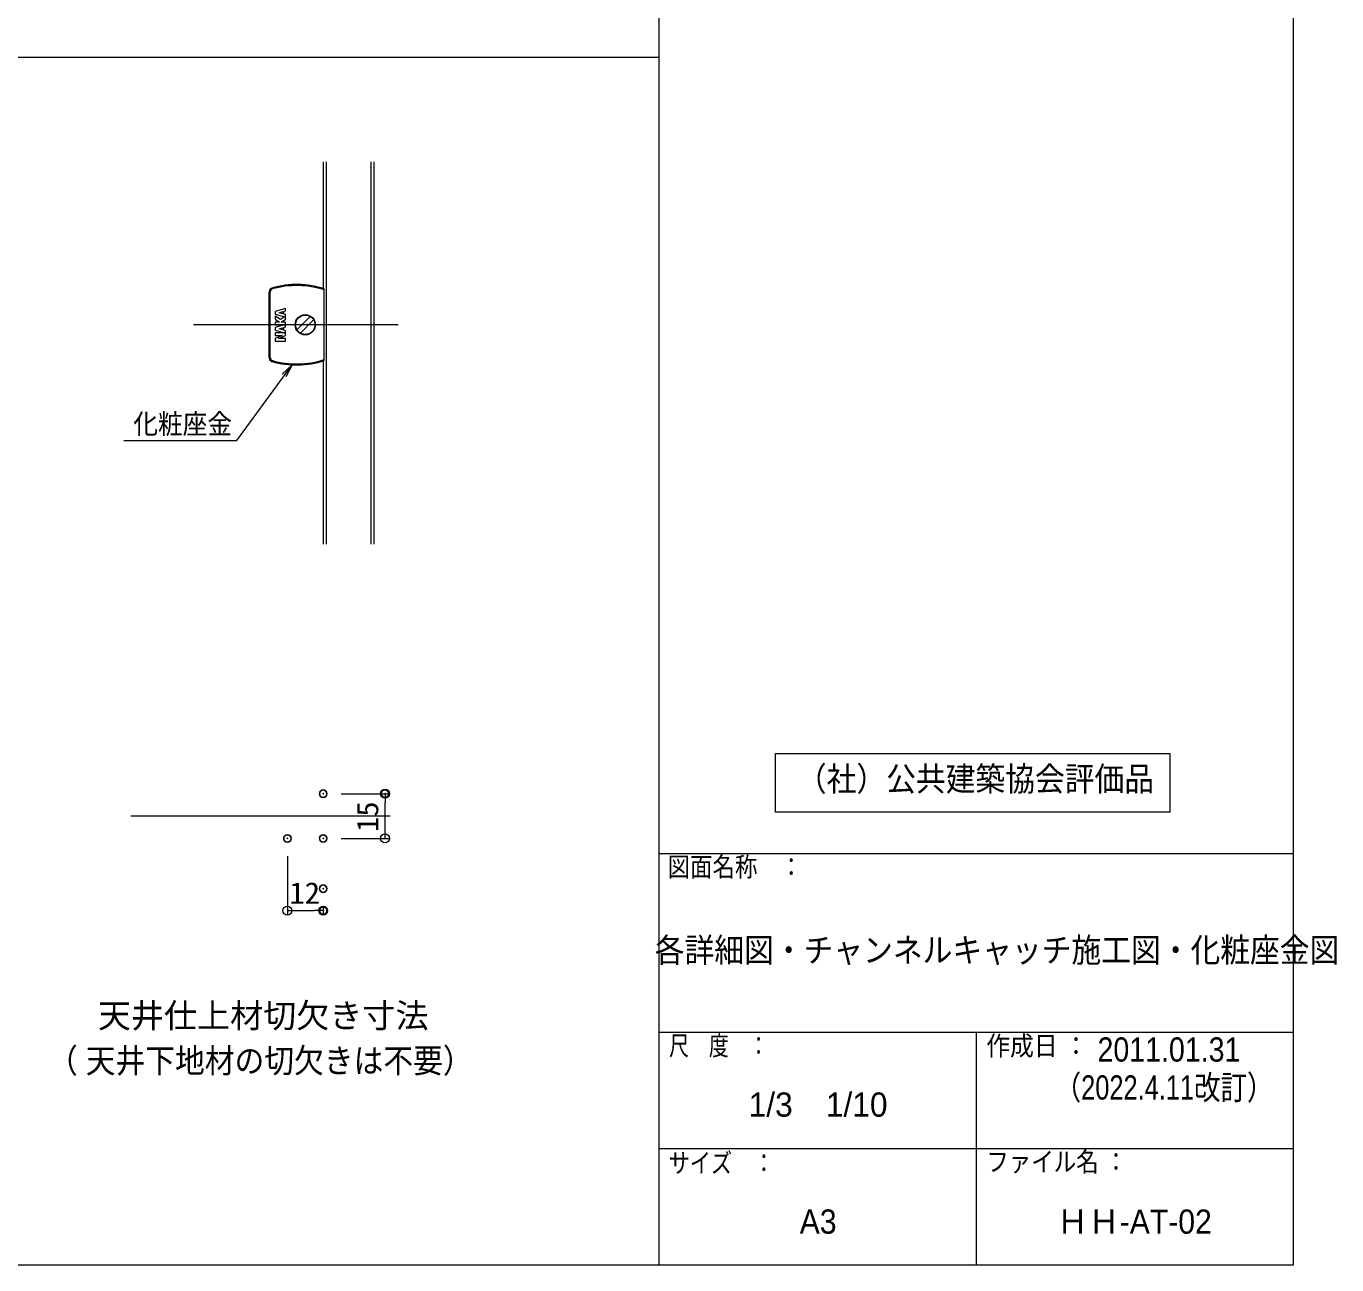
# Model space of a CAD drawing. Units: millimetres, scale not verified. Extents: x -601 to 613, y -416 to 416.
# Drawn here: x 173.7 to 613.4, y -415.4 to 0.1 of the extents above; entities that cross this region are included whole.
import ezdxf
from ezdxf.enums import TextEntityAlignment as Align

# ---------------------------------------------------------------- set-up
doc = ezdxf.new("R2010")
doc.units = ezdxf.units.MM
doc.header["$LTSCALE"] = 5
doc.header["$PDMODE"] = 32
doc.header["$PDSIZE"] = 2.5
for name, color, linetype, lineweight in [('0-0_zumenwaku', 6, 'Continuous', 9), ('0-1_moji', 2, 'Continuous', 9), ('0-2_center', 5, 'Continuous', 9), ('0-4_4', 3, 'Continuous', 9), ('0-8_0', 7, 'Continuous', 9), ('1-2_操作軸', 2, 'Continuous', 9), ('1-7_化粧座金', 134, 'Continuous', 9), ('1-8_sunpou', 1, 'Continuous', 9)]:
    doc.layers.add(name, color=color, linetype=linetype, lineweight=lineweight)
doc.layers.add('0-A_DEFPOINTS', color=7, linetype='Continuous')
doc.styles.add('ＭＳ ゴシック', font='')
doc.styles.add('ＭＳ Ｐゴシック', font='')
doc.styles.get('ＭＳ ゴシック').set_extended_font_data('MS Gothic')
doc.styles.get('ＭＳ Ｐゴシック').set_extended_font_data('MS PGothic')

# ---------------------------------------------------------------- blocks, each defined once
blk = doc.blocks.new('_ORIGIN')
at = {"layer": '0-8_0', "color": 1}
blk.add_line((0, 0), (-5, 0), dxfattribs=at)
blk.add_circle((0, 0), 2.5, dxfattribs=at)
blk = doc.blocks.new('_OPEN')
at = {"layer": '0-8_0'}
blk.add_line((0, 0), (-5, 0), dxfattribs=at)
blk.add_lwpolyline([(-5, 0.833), (0, 0), (-5, -0.833)], dxfattribs=at)

msp = doc.modelspace()

# ---------------------------------------------------------------- linework, layer by layer
at = {"layer": '0-0_zumenwaku'}
for p, q in [((385.961, 415.568), (385.961, -415.432)), ((385.961, -10.459), (-600.139, -10.459)), ((385.961, -277.432), (598.961, -277.432)), ((385.961, -337.432), (598.961, -337.432)), ((492.461, -337.432), (492.461, -415.432)), ((385.961, -376.432), (598.961, -376.432))]:
    msp.add_line(p, q, dxfattribs=at)
msp.add_lwpolyline([(-601.039, -415.432), (598.961, -415.432), (598.961, 415.568), (-601.039, 415.568)], close=True, dxfattribs=at)
at = {"layer": '0-1_moji'}
msp.add_lwpolyline([(425.084, -243.908), (557.425, -243.908), (557.425, -263.573), (425.084, -263.573)], close=True, dxfattribs=at)
at = {"layer": '0-2_center'}
for p, q in [((298.553, -100.081), (229.82, -100.081)), ((295.811, -264.905), (208.85, -264.905))]:
    msp.add_line(p, q, dxfattribs=at)
at = {"layer": '0-4_4'}
for p, q in [((273.379, -45.411), (273.379, -87.923)), ((274.379, -45.411), (274.379, -173.73)), ((289.379, -45.411), (289.379, -173.73)), ((290.379, -45.411), (290.379, -173.73)), ((273.379, -112.239), (273.379, -173.73))]:
    msp.add_line(p, q, dxfattribs=at)
at = {"layer": '0-A_DEFPOINTS'}
for p in [(273.379, -257.405), (294.129, -257.405), (261.379, -272.405), (273.379, -272.405), (273.379, -289.258), (273.379, -296.607)]:
    msp.add_point(p, dxfattribs=at)
at = {"layer": '1-2_操作軸'}
for p, q in [((264.586, -101.743), (269.04, -97.288)), ((265.717, -102.874), (270.172, -98.419))]:
    msp.add_line(p, q, dxfattribs=at)
msp.add_circle((267.379, -100.081), 3.25, dxfattribs=at)
at = {"layer": '1-7_化粧座金'}
for p, q in [((255.257, -111.158), (255.257, -89.004)), ((255.604, -111.122), (255.604, -89.039)), ((273.757, -112.119), (273.757, -88.042))]:
    msp.add_line(p, q, dxfattribs=at)
at = {"layer": '1-7_化粧座金', "color": 2}
for points in [[(257.257, -95.606), (257.257, -96.506), (260.36, -97.415), (259.007, -98.304), (257.257, -97.154), (257.257, -98.231), (258.702, -99.181), (257.257, -99.181), (257.257, -100.081), (260.415, -100.081), (257.257, -101.006), (257.257, -101.906), (260.415, -102.831), (257.257, -102.831), (257.257, -103.731), (259.666, -103.731), (257.257, -104.681), (257.257, -105.581), (260.757, -105.581), (260.757, -104.681), (258.347, -104.681), (260.757, -103.731), (260.757, -102.097), (260.157, -101.922), (260.157, -100.99), (260.757, -100.814), (260.757, -99.181), (259.311, -99.181), (260.757, -98.231), (260.757, -96.697), (260.157, -96.522), (260.157, -95.59), (260.757, -95.414), (260.757, -94.581)], [(258.567, -96.056), (259.857, -95.678), (259.857, -96.434)], [(259.857, -101.078), (259.857, -101.834), (258.567, -101.456)]]:
    msp.add_lwpolyline(points, close=True, dxfattribs=at)
at = {"layer": '1-7_化粧座金'}
msp.add_circle((267.379, -100.081), 3.4, dxfattribs=at)
for centre, radius, start, end in [((256.557, -89.004), 1.3, 106.08144, 180), ((264.507, -116.581), 30, 72.04118, 106.08144), ((264.507, -116.581), 29.653, 71.84457, 106.01029), ((256.604, -89.039), 1, 106.01029, 180), ((256.557, -111.158), 1.3, 180, 253.91856), ((256.604, -111.122), 1, 180, 253.98971), ((264.507, -83.581), 30, 253.91856, 287.95882), ((264.507, -83.581), 29.653, 253.98971, 288.15543)]:
    msp.add_arc(centre, radius, start, end, dxfattribs=at)
at = {"layer": '1-8_sunpou'}
for p, q in [((279.379, -257.405), (295.629, -257.405)), ((294.129, -269.405), (294.129, -260.405)), ((279.379, -272.405), (295.629, -272.405)), ((261.379, -278.405), (261.379, -298.107)), ((264.379, -296.607), (270.379, -296.607)), ((273.379, -295.258), (273.379, -298.107))]:
    msp.add_line(p, q, dxfattribs=at)
at = {"layer": '1-8_sunpou', "color": 7}
msp.add_lwpolyline([(206.498, -138.962), (244.417, -138.962), (262.091, -114.721)], dxfattribs=at)

# ---------------------------------------------------------------- block references
at = {"layer": '1-8_sunpou'}
for name, p, xscale, yscale, rotation in [('_OPEN', (263.022, -113.544), 0.9, 0.9, 51.65715), ('_ORIGIN', (294.129, -257.405), 0.6, 0.6, 90), ('_ORIGIN', (294.129, -272.405), 0.6, 0.6, 270), ('_ORIGIN', (261.379, -296.607), 0.6, 0.6, 180)]:
    msp.add_blockref(name, p, dxfattribs=dict(at, xscale=xscale, yscale=yscale, rotation=rotation))
at = {"layer": '1-8_sunpou', "xscale": 0.6, "yscale": 0.6}
msp.add_blockref('_ORIGIN', (273.379, -296.607), dxfattribs=at)

# ---------------------------------------------------------------- texts
at = {"layer": '0-0_zumenwaku', "style": 'ＭＳ Ｐゴシック'}
for s, height, width, p in [('図面名称\u3000：', 6.507, 0.85, (388.904, -287.132)), ('尺\u3000度\u3000：', 6.525, 0.75, (389.42, -347.132)), ('作成日 ：', 6.507, 0.9, (495.848, -347.162)), ('サイズ\u3000：', 6.507, 0.8, (389.282, -386.474)), ('ファイル名 ：', 6.507, 0.85, (495.848, -386.06))]:
    msp.add_text(s, height=height, dxfattribs=dict(at, width=width)).set_placement(p, align=Align.BOTTOM_LEFT)
at = {"layer": '0-1_moji', "style": 'ＭＳ Ｐゴシック'}
for s, width, p in [('（社）公共建築協会評価品', 0.9, (432.295, -258.922)), ('各詳細図・チャンネルキャッチ施工図・化粧座金図', 0.9, (384.623, -316.361)), ('（ 天井下地材の切欠きは不要）', 0.9, (181.069, -353.462)), ('2011.01.31', 0.9, (533.159, -349.718)), ('（2022.4.11改訂）', 0.8, (518.804, -362.445)), ('A3', 0.95, (433.249, -407.444)), ('ＨＨ-AT-02', 0.95, (519.532, -407.463))]:
    msp.add_text(s, height=8.134, dxfattribs=dict(at, width=width)).set_placement(p, align=Align.BOTTOM_LEFT)
for s, p in [('天井仕上材切欠き寸法', (197.784, -338.346)), ('1/3\u30001/10', (416.122, -368.198))]:
    msp.add_text(s, height=8.134, dxfattribs=at).set_placement(p, align=Align.BOTTOM_LEFT)
at = {"layer": '1-8_sunpou', "color": 2, "style": 'ＭＳ ゴシック'}
for s, height, width, p in [('化粧座金', 6.745, 0.9, (209.683, -138.724)), ('12', 7.221, 1.05, (262.004, -296.494))]:
    msp.add_text(s, height=height, dxfattribs=dict(at, width=width)).set_placement(p, align=Align.BOTTOM_LEFT)
at = {"layer": '1-8_sunpou', "color": 2, "style": 'ＭＳ ゴシック', "width": 1.05}
msp.add_text('15', height=7.221, rotation=90, dxfattribs=at).set_placement((294.017, -270.28), align=Align.BOTTOM_LEFT)

doc.saveas('drawing.dxf')
